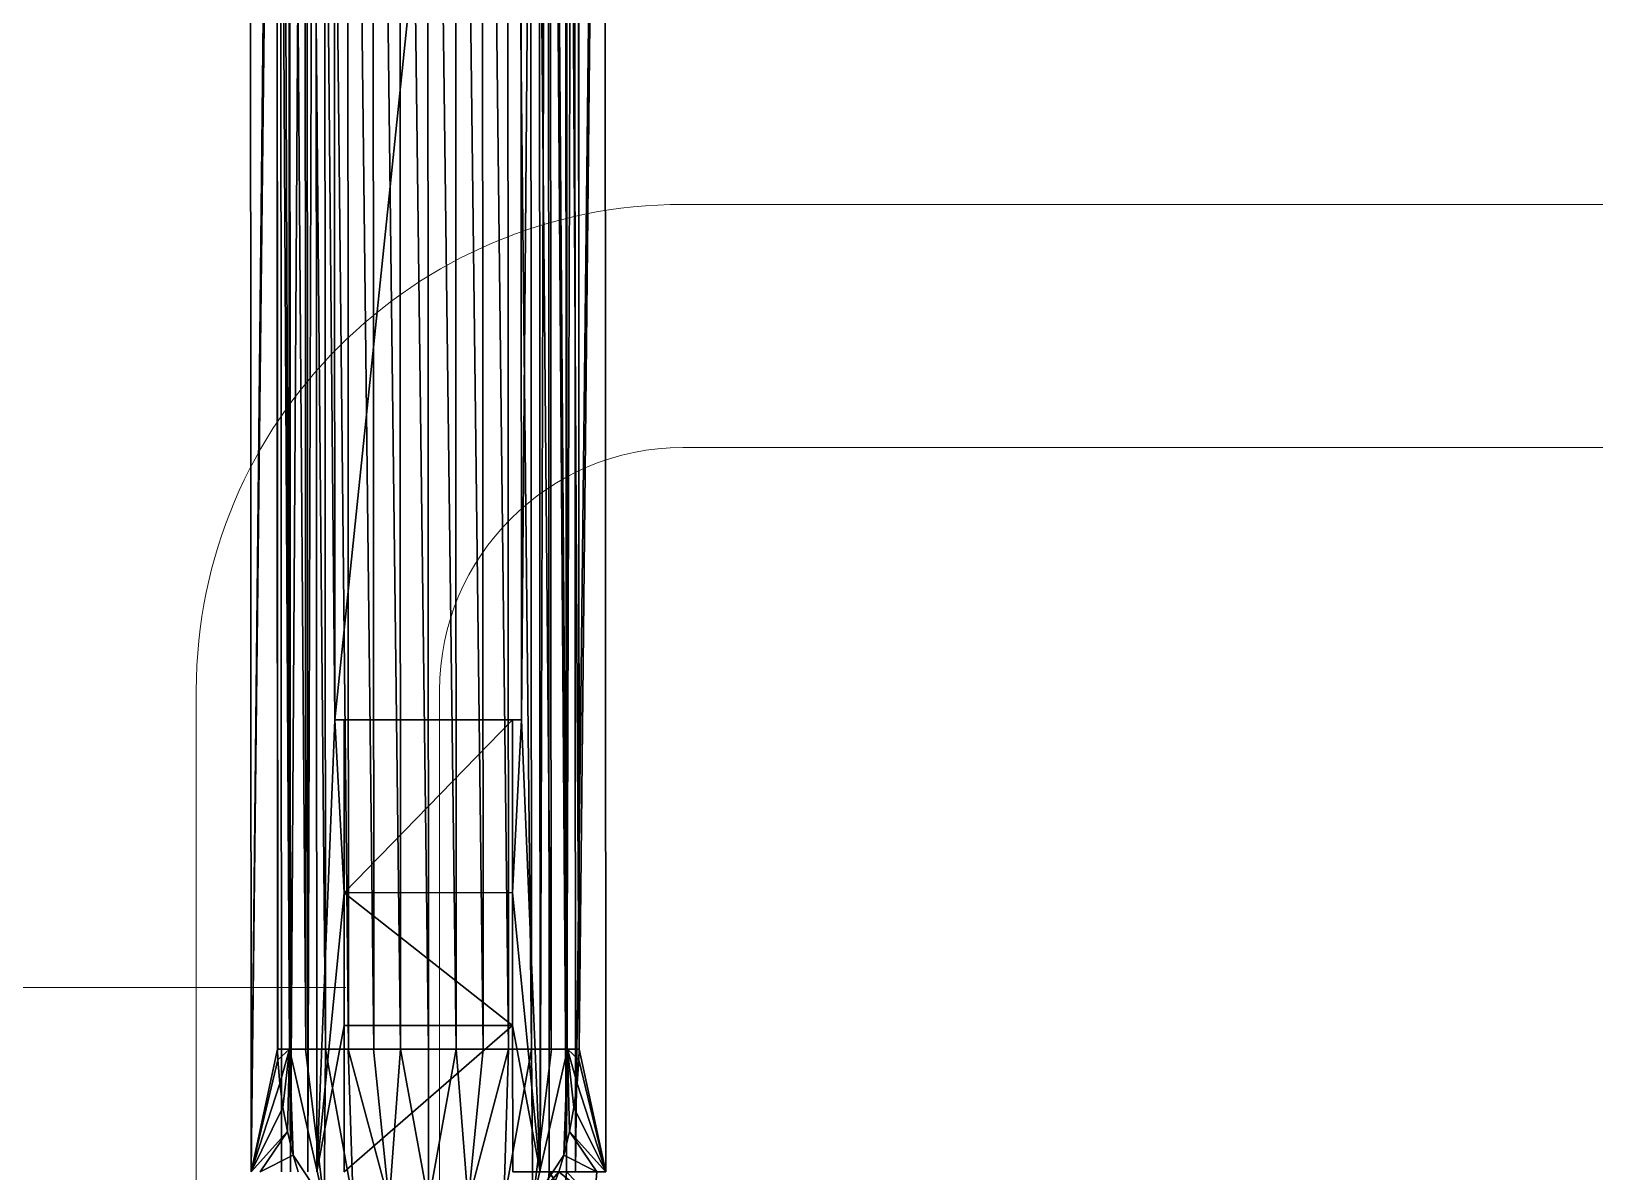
# Model space of a CAD drawing. Header units: inches. Extents: x 0 to 46333, y 12439 to 30520.
# Drawn here: x 16207.1 to 16560.7, y 16206.6 to 16464.6 of the extents above; entities that cross this region are included whole.
import ezdxf

# ---------------------------------------------------------------- set-up
doc = ezdxf.new("R2010")
doc.units = ezdxf.units.IN
doc.header["$MEASUREMENT"] = 0
doc.layers.add('DLX_FL1_LUM', color=7, linetype='Continuous', true_color=0xffd400)
doc.layers.add('v.p', color=7, linetype='Continuous')
doc.layers.add('WC', color=2, linetype='Continuous', lineweight=0)
doc.layers.add('WIRING', color=3, linetype='Continuous', lineweight=0)

# ---------------------------------------------------------------- blocks, each defined once
blk = doc.blocks.new('first floor civil')
at = {"layer": 'WC', "color": 9}
for p, q in [((599344.58, 122320.58), (599069.61, 122320.58)), ((599344.58, 122265.58), (599069.61, 122265.58)), ((598959.61, 122210.58), (598959.61, 121880.58)), ((599014.61, 122210.58), (599014.61, 121880.58))]:
    blk.add_line(p, q, dxfattribs=at)
at = {"layer": 'WC', "color": 9, "extrusion": (0, 0, -1)}
for radius in [110, 55]:
    blk.add_arc((-599069.61, 122210.58), radius, 0, 90, dxfattribs=at)

msp = doc.modelspace()

# ---------------------------------------------------------------- linework, layer by layer
at = {"layer": 'DLX_FL1_LUM'}
for points in [[(16256.56, 16785.94, 0), (16256.87, 16206.6, 0)], [(16256.87, 16206.6, 0), (16256.56, 16785.94, 0)], [(16263.42, 16785.95, 0), (16256.87, 16206.6, 0)], [(16256.87, 16206.6, 0), (16263.42, 16785.95, 0)], [(16263.73, 16206.6, 0), (16263.42, 16785.95, 0)], [(16263.42, 16785.95, 0), (16265.73, 16206.6, 0)], [(16265.73, 16206.6, 0), (16263.42, 16785.95, 0)], [(16263.42, 16785.95, 0), (16263.73, 16206.6, 0)], [(16265.42, 16785.95, 0), (16265.73, 16206.6, 0)], [(16265.73, 16206.6, 0), (16265.42, 16785.95, 0)], [(16269.39, 16785.95, 0), (16265.73, 16206.6, 0)], [(16265.73, 16206.6, 0), (16269.39, 16785.95, 0)], [(16269.7, 16206.6, 0), (16269.39, 16785.95, 0)], [(16269.39, 16785.95, 0), (16269.7, 16206.6, 0)], [(16271.4, 16785.95, 0), (16269.7, 16206.6, 0)], [(16269.7, 16206.6, 0), (16271.4, 16785.95, 0)], [(16271.4, 16785.95, 0), (16275.81, 16308.85, 0)], [(16271.4, 16785.95, 0), (16271.7, 16206.61, 0)], [(16275.81, 16308.85, 0), (16271.4, 16785.95, 0)], [(16271.7, 16206.61, 0), (16271.4, 16785.95, 0)], [(16321.92, 16785.98, 0), (16318.01, 16308.87, 0)], [(16318.01, 16308.87, 0), (16321.92, 16785.98, 0)], [(16322.23, 16206.63, 0), (16321.92, 16785.98, 0)], [(16321.92, 16785.98, 0), (16322.23, 16206.63, 0)], [(16322.23, 16206.63, 0), (16323.92, 16785.98, 0)], [(16323.92, 16785.98, 0), (16322.23, 16206.63, 0)], [(16323.92, 16785.98, 0), (16328.2, 16206.64, 0)], [(16324.23, 16206.63, 0), (16323.92, 16785.98, 0)], [(16328.2, 16206.64, 0), (16323.92, 16785.98, 0)], [(16323.92, 16785.98, 0), (16324.23, 16206.63, 0)], [(16327.89, 16785.98, 0), (16328.2, 16206.64, 0)], [(16328.2, 16206.64, 0), (16327.89, 16785.98, 0)], [(16329.89, 16785.98, 0), (16328.2, 16206.64, 0)], [(16328.2, 16206.64, 0), (16329.89, 16785.98, 0)], [(16329.89, 16785.98, 0), (16330.2, 16206.64, 0)], [(16330.2, 16206.64, 0), (16329.89, 16785.98, 0)], [(16336.75, 16785.99, 0), (16330.2, 16206.64, 0)], [(16330.2, 16206.64, 0), (16336.75, 16785.99, 0)], [(16331.06, 16234.38, 0), (16336.75, 16785.99, 0)], [(16336.75, 16785.99, 0), (16331.06, 16234.38, 0)], [(16337.06, 16206.64, 0), (16336.75, 16785.99, 0)], [(16336.75, 16785.99, 0), (16337.06, 16206.64, 0)], [(16262.56, 16758.21, 0), (16256.87, 16206.6, 0)], [(16256.87, 16206.6, 0), (16262.56, 16758.21, 0)], [(16262.87, 16234.34, 0), (16262.56, 16758.21, 0)], [(16262.56, 16758.21, 0), (16262.84, 16234.34, 0)], [(16262.84, 16234.34, 0), (16262.56, 16758.21, 0)], [(16262.56, 16758.21, 0), (16262.87, 16234.34, 0)], [(16262.59, 16758.21, 0), (16262.87, 16234.34, 0)], [(16262.87, 16234.34, 0), (16262.59, 16758.21, 0)], [(16262.59, 16758.21, 0), (16265.56, 16234.34, 0)], [(16265.56, 16234.34, 0), (16262.59, 16758.21, 0)], [(16265.56, 16234.34, 0), (16265.28, 16758.21, 0)], [(16265.28, 16758.21, 0), (16269.2, 16234.35, 0)], [(16265.28, 16758.21, 0), (16265.56, 16234.34, 0)], [(16269.2, 16234.35, 0), (16265.28, 16758.21, 0)], [(16269.2, 16234.35, 0), (16268.92, 16758.21, 0)], [(16268.92, 16758.21, 0), (16273.67, 16234.35, 0)], [(16268.92, 16758.21, 0), (16269.2, 16234.35, 0)], [(16273.67, 16234.35, 0), (16268.92, 16758.21, 0)], [(16273.67, 16234.35, 0), (16273.39, 16758.21, 0)], [(16273.39, 16758.21, 0), (16278.85, 16234.35, 0)], [(16273.39, 16758.21, 0), (16273.67, 16234.35, 0)], [(16278.85, 16234.35, 0), (16273.39, 16758.21, 0)], [(16278.85, 16234.35, 0), (16278.57, 16758.22, 0)], [(16278.57, 16758.22, 0), (16284.57, 16234.35, 0)], [(16278.57, 16758.22, 0), (16278.85, 16234.35, 0)], [(16284.57, 16234.35, 0), (16278.57, 16758.22, 0)], [(16284.57, 16234.35, 0), (16284.29, 16758.22, 0)], [(16284.29, 16758.22, 0), (16290.66, 16234.36, 0)], [(16284.29, 16758.22, 0), (16284.57, 16234.35, 0)], [(16290.66, 16234.36, 0), (16284.29, 16758.22, 0)], [(16290.66, 16234.36, 0), (16290.38, 16758.22, 0)], [(16290.38, 16758.22, 0), (16296.95, 16234.36, 0)], [(16290.38, 16758.22, 0), (16290.66, 16234.36, 0)], [(16296.95, 16234.36, 0), (16290.38, 16758.22, 0)], [(16296.95, 16234.36, 0), (16296.67, 16758.23, 0)], [(16296.67, 16758.23, 0), (16303.24, 16234.36, 0)], [(16296.67, 16758.23, 0), (16296.95, 16234.36, 0)], [(16303.24, 16234.36, 0), (16296.67, 16758.23, 0)], [(16303.24, 16234.36, 0), (16302.96, 16758.23, 0)], [(16302.96, 16758.23, 0), (16309.33, 16234.37, 0)], [(16302.96, 16758.23, 0), (16303.24, 16234.36, 0)], [(16309.33, 16234.37, 0), (16302.96, 16758.23, 0)], [(16309.33, 16234.37, 0), (16309.05, 16758.23, 0)], [(16309.05, 16758.23, 0), (16315.05, 16234.37, 0)], [(16309.05, 16758.23, 0), (16309.33, 16234.37, 0)], [(16315.05, 16234.37, 0), (16309.05, 16758.23, 0)], [(16315.05, 16234.37, 0), (16314.77, 16758.23, 0)], [(16314.77, 16758.23, 0), (16320.23, 16234.37, 0)], [(16314.77, 16758.23, 0), (16315.05, 16234.37, 0)], [(16320.23, 16234.37, 0), (16314.77, 16758.23, 0)], [(16320.23, 16234.37, 0), (16319.95, 16758.24, 0)], [(16319.95, 16758.24, 0), (16324.7, 16234.37, 0)], [(16319.95, 16758.24, 0), (16320.23, 16234.37, 0)], [(16324.7, 16234.37, 0), (16319.95, 16758.24, 0)], [(16324.7, 16234.37, 0), (16324.42, 16758.24, 0)], [(16324.42, 16758.24, 0), (16328.34, 16234.38, 0)], [(16324.42, 16758.24, 0), (16324.7, 16234.37, 0)], [(16328.34, 16234.38, 0), (16324.42, 16758.24, 0)], [(16328.34, 16234.38, 0), (16328.06, 16758.24, 0)], [(16328.06, 16758.24, 0), (16331.03, 16234.38, 0)], [(16328.06, 16758.24, 0), (16328.34, 16234.38, 0)], [(16331.03, 16234.38, 0), (16328.06, 16758.24, 0)], [(16331.03, 16234.38, 0), (16330.75, 16758.24, 0)], [(16330.75, 16758.24, 0), (16331.06, 16234.38, 0)], [(16331.06, 16234.38, 0), (16330.75, 16758.24, 0)], [(16330.75, 16758.24, 0), (16331.03, 16234.38, 0)], [(16331.06, 16234.38, 0), (16330.78, 16758.24, 0)], [(16330.78, 16758.24, 0), (16331.06, 16234.38, 0)], [(16275.59, 16713.79, 0), (16275.81, 16308.85, 0)], [(16275.81, 16308.85, 0), (16275.59, 16713.79, 0)], [(16275.81, 16308.85, 0), (16317.8, 16713.81, 0)], [(16317.8, 16713.81, 0), (16275.81, 16308.85, 0)], [(16318.01, 16308.87, 0), (16317.8, 16713.81, 0)], [(16317.8, 16713.81, 0), (16318.01, 16308.87, 0)], [(16275.81, 16308.85, 0), (16271.7, 16206.61, 0)], [(16271.7, 16206.61, 0), (16275.81, 16308.85, 0)], [(16275.81, 16308.85, 0), (16318.01, 16308.87, 0)], [(16318.01, 16308.87, 0), (16275.81, 16308.85, 0)], [(16275.81, 16308.85, 0), (16277.87, 16308.85, 0)], [(16277.89, 16269.76, 0), (16275.81, 16308.85, 0)], [(16275.81, 16308.85, 0), (16277.89, 16269.76, 0)], [(16277.87, 16308.85, 0), (16275.81, 16308.85, 0)], [(16277.87, 16308.85, 0), (16315.96, 16308.87, 0)], [(16318.01, 16308.87, 0), (16277.87, 16308.85, 0)], [(16277.87, 16308.85, 0), (16318.01, 16308.87, 0)], [(16315.96, 16308.87, 0), (16277.87, 16308.85, 0)], [(16277.89, 16269.76, 0), (16277.87, 16308.85, 0)], [(16277.87, 16308.85, 0), (16277.89, 16269.76, 0)], [(16277.89, 16269.76, 0), (16315.96, 16308.87, 0)], [(16315.96, 16308.87, 0), (16277.89, 16269.76, 0)], [(16315.96, 16308.87, 0), (16318.01, 16308.87, 0)], [(16315.98, 16269.78, 0), (16315.96, 16308.87, 0)], [(16318.01, 16308.87, 0), (16315.96, 16308.87, 0)], [(16315.96, 16308.87, 0), (16315.98, 16269.78, 0)], [(16318.01, 16308.87, 0), (16315.98, 16269.78, 0)], [(16315.98, 16269.78, 0), (16318.01, 16308.87, 0)], [(16318.01, 16308.87, 0), (16322.23, 16206.63, 0)], [(16322.23, 16206.63, 0), (16318.01, 16308.87, 0)], [(16277.89, 16269.76, 0), (16271.7, 16206.61, 0)], [(16271.7, 16206.61, 0), (16277.89, 16269.76, 0)], [(16277.89, 16269.76, 0), (16315.98, 16269.78, 0)], [(16277.89, 16269.76, 0), (16315.98, 16269.78, 0)], [(16315.98, 16269.78, 0), (16277.89, 16269.76, 0)], [(16277.89, 16269.76, 0), (16315.98, 16269.78, 0)], [(16315.98, 16269.78, 0), (16277.89, 16269.76, 0)], [(16315.98, 16269.78, 0), (16277.89, 16269.76, 0)], [(16277.9, 16239.69, 0), (16277.89, 16269.76, 0)], [(16277.9, 16239.69, 0), (16277.89, 16269.76, 0)], [(16277.89, 16269.76, 0), (16277.89, 16269.76, 0)], [(16277.89, 16269.76, 0), (16277.9, 16239.69, 0)], [(16277.9, 16239.69, 0), (16277.89, 16269.76, 0)], [(16277.89, 16269.76, 0), (16277.9, 16239.69, 0)], [(16277.89, 16269.76, 0), (16277.89, 16269.76, 0)], [(16315.99, 16239.71, 0), (16277.89, 16269.76, 0)], [(16277.89, 16269.76, 0), (16277.9, 16239.69, 0)], [(16277.89, 16269.76, 0), (16315.99, 16239.71, 0)], [(16322.23, 16206.63, 0), (16315.98, 16269.78, 0)], [(16315.98, 16269.78, 0), (16315.99, 16239.71, 0)], [(16315.98, 16269.78, 0), (16322.23, 16206.63, 0)], [(16315.98, 16269.78, 0), (16315.99, 16239.71, 0)], [(16315.99, 16239.71, 0), (16315.98, 16269.78, 0)], [(16315.98, 16269.78, 0), (16315.99, 16239.71, 0)], [(16315.99, 16239.71, 0), (16315.98, 16269.78, 0)], [(16315.98, 16269.78, 0), (16315.98, 16269.78, 0)], [(16315.98, 16269.78, 0), (16315.98, 16269.78, 0)], [(16315.99, 16239.71, 0), (16315.98, 16269.78, 0)], [(16277.9, 16239.69, 0), (16271.7, 16206.61, 0)], [(16271.7, 16206.61, 0), (16277.9, 16239.69, 0)], [(16315.99, 16239.71, 0), (16277.9, 16239.69, 0)], [(16315.99, 16239.71, 0), (16277.9, 16239.69, 0)], [(16277.9, 16239.69, 0), (16315.99, 16239.71, 0)], [(16315.99, 16239.71, 0), (16277.9, 16239.69, 0)], [(16277.9, 16239.69, 0), (16315.99, 16239.71, 0)], [(16277.9, 16239.69, 0), (16315.99, 16239.71, 0)], [(16277.92, 16206.61, 0), (16277.9, 16239.69, 0)], [(16277.9, 16239.69, 0), (16277.92, 16206.61, 0)], [(16277.9, 16239.69, 0), (16277.9, 16239.69, 0)], [(16277.9, 16239.69, 0), (16277.9, 16239.69, 0)], [(16315.99, 16239.71, 0), (16277.92, 16206.61, 0)], [(16277.92, 16206.61, 0), (16315.99, 16239.71, 0)], [(16315.99, 16239.71, 0), (16322.23, 16206.63, 0)], [(16315.99, 16239.71, 0), (16316.01, 16206.63, 0)], [(16322.23, 16206.63, 0), (16315.99, 16239.71, 0)], [(16316.01, 16206.63, 0), (16315.99, 16239.71, 0)], [(16315.99, 16239.71, 0), (16315.99, 16239.71, 0)], [(16315.99, 16239.71, 0), (16315.99, 16239.71, 0)], [(16256.87, 16206.6, 0), (16262.84, 16234.34, 0)], [(16262.84, 16234.34, 0), (16256.87, 16206.6, 0)], [(16262.84, 16234.34, 0), (16262.87, 16234.34, 0)], [(16265.52, 16234.34, 0), (16262.84, 16234.34, 0)], [(16262.84, 16234.34, 0), (16262.93, 16231.94, 0)], [(16262.87, 16234.34, 0), (16262.84, 16234.34, 0)], [(16262.93, 16231.94, 0), (16262.84, 16234.34, 0)], [(16262.84, 16234.34, 0), (16265.52, 16234.34, 0)], [(16262.87, 16234.34, 0), (16265.52, 16234.34, 0)], [(16265.52, 16234.34, 0), (16262.87, 16234.34, 0)], [(16262.87, 16234.34, 0), (16265.56, 16234.34, 0)], [(16265.56, 16234.34, 0), (16262.87, 16234.34, 0)], [(16265.52, 16234.34, 0), (16262.93, 16231.94, 0)], [(16262.93, 16231.94, 0), (16265.52, 16234.34, 0)], [(16263.34, 16226.59, 0), (16265.52, 16234.34, 0)], [(16265.52, 16234.34, 0), (16263.34, 16226.59, 0)], [(16264.06, 16221.17, 0), (16265.52, 16234.34, 0)], [(16265.52, 16234.34, 0), (16264.06, 16221.17, 0)], [(16265.07, 16215.73, 0), (16265.52, 16234.34, 0)], [(16265.52, 16234.34, 0), (16265.07, 16215.73, 0)], [(16269.16, 16234.34, 0), (16265.52, 16234.34, 0)], [(16265.52, 16234.34, 0), (16265.56, 16234.34, 0)], [(16265.56, 16234.34, 0), (16265.52, 16234.34, 0)], [(16266.38, 16210.36, 0), (16265.52, 16234.34, 0)], [(16265.52, 16234.34, 0), (16273.39, 16199.73, 0)], [(16273.39, 16199.73, 0), (16265.52, 16234.34, 0)], [(16265.52, 16234.34, 0), (16269.16, 16234.34, 0)], [(16265.52, 16234.34, 0), (16266.38, 16210.36, 0)], [(16265.56, 16234.34, 0), (16269.2, 16234.35, 0)], [(16269.2, 16234.35, 0), (16265.56, 16234.34, 0)], [(16265.56, 16234.34, 0), (16269.16, 16234.34, 0)], [(16269.16, 16234.34, 0), (16265.56, 16234.34, 0)], [(16273.64, 16234.35, 0), (16269.16, 16234.34, 0)], [(16269.16, 16234.34, 0), (16269.2, 16234.35, 0)], [(16269.2, 16234.35, 0), (16269.16, 16234.34, 0)], [(16269.16, 16234.34, 0), (16273.64, 16234.35, 0)], [(16273.39, 16199.73, 0), (16269.16, 16234.34, 0)], [(16269.16, 16234.34, 0), (16273.39, 16199.73, 0)], [(16269.2, 16234.35, 0), (16273.64, 16234.35, 0)], [(16269.2, 16234.35, 0), (16273.67, 16234.35, 0)], [(16273.64, 16234.35, 0), (16269.2, 16234.35, 0)], [(16273.67, 16234.35, 0), (16269.2, 16234.35, 0)], [(16273.64, 16234.35, 0), (16273.39, 16199.73, 0)], [(16273.39, 16199.73, 0), (16273.64, 16234.35, 0)], [(16278.82, 16234.35, 0), (16273.64, 16234.35, 0)], [(16273.64, 16234.35, 0), (16273.67, 16234.35, 0)], [(16273.67, 16234.35, 0), (16273.64, 16234.35, 0)], [(16273.64, 16234.35, 0), (16279.93, 16199.73, 0)], [(16279.93, 16199.73, 0), (16273.64, 16234.35, 0)], [(16273.64, 16234.35, 0), (16278.82, 16234.35, 0)], [(16273.67, 16234.35, 0), (16278.82, 16234.35, 0)], [(16273.67, 16234.35, 0), (16278.85, 16234.35, 0)], [(16278.82, 16234.35, 0), (16273.67, 16234.35, 0)], [(16278.85, 16234.35, 0), (16273.67, 16234.35, 0)], [(16284.55, 16234.35, 0), (16278.82, 16234.35, 0)], [(16278.82, 16234.35, 0), (16278.85, 16234.35, 0)], [(16278.85, 16234.35, 0), (16278.82, 16234.35, 0)], [(16279.93, 16199.73, 0), (16278.82, 16234.35, 0)], [(16278.82, 16234.35, 0), (16288.04, 16199.73, 0)], [(16288.04, 16199.73, 0), (16278.82, 16234.35, 0)], [(16278.82, 16234.35, 0), (16284.55, 16234.35, 0)], [(16278.82, 16234.35, 0), (16279.93, 16199.73, 0)], [(16278.85, 16234.35, 0), (16284.55, 16234.35, 0)], [(16278.85, 16234.35, 0), (16284.57, 16234.35, 0)], [(16284.55, 16234.35, 0), (16278.85, 16234.35, 0)], [(16284.57, 16234.35, 0), (16278.85, 16234.35, 0)], [(16290.65, 16234.36, 0), (16284.55, 16234.35, 0)], [(16284.55, 16234.35, 0), (16290.65, 16234.36, 0)], [(16284.55, 16234.35, 0), (16284.57, 16234.35, 0)], [(16284.57, 16234.35, 0), (16284.55, 16234.35, 0)], [(16288.04, 16199.73, 0), (16284.55, 16234.35, 0)], [(16284.55, 16234.35, 0), (16288.04, 16199.73, 0)], [(16284.57, 16234.35, 0), (16290.65, 16234.36, 0)], [(16284.57, 16234.35, 0), (16290.66, 16234.36, 0)], [(16290.65, 16234.36, 0), (16284.57, 16234.35, 0)], [(16290.66, 16234.36, 0), (16284.57, 16234.35, 0)], [(16290.65, 16234.36, 0), (16288.04, 16199.73, 0)], [(16288.04, 16199.73, 0), (16290.65, 16234.36, 0)], [(16296.95, 16234.36, 0), (16290.65, 16234.36, 0)], [(16290.65, 16234.36, 0), (16290.66, 16234.36, 0)], [(16290.66, 16234.36, 0), (16290.65, 16234.36, 0)], [(16290.65, 16234.36, 0), (16296.97, 16199.74, 0)], [(16296.97, 16199.74, 0), (16290.65, 16234.36, 0)], [(16290.65, 16234.36, 0), (16296.95, 16234.36, 0)], [(16290.66, 16234.36, 0), (16296.95, 16234.36, 0)], [(16290.66, 16234.36, 0), (16296.95, 16234.36, 0)], [(16296.95, 16234.36, 0), (16290.66, 16234.36, 0)], [(16296.95, 16234.36, 0), (16290.66, 16234.36, 0)], [(16303.25, 16234.36, 0), (16296.95, 16234.36, 0)], [(16296.95, 16234.36, 0), (16303.24, 16234.36, 0)], [(16296.95, 16234.36, 0), (16303.24, 16234.36, 0)], [(16303.24, 16234.36, 0), (16296.95, 16234.36, 0)], [(16296.95, 16234.36, 0), (16296.95, 16234.36, 0)], [(16296.95, 16234.36, 0), (16296.95, 16234.36, 0)], [(16296.97, 16199.74, 0), (16296.95, 16234.36, 0)], [(16296.95, 16234.36, 0), (16303.25, 16234.36, 0)], [(16296.95, 16234.36, 0), (16296.97, 16199.74, 0)], [(16303.24, 16234.36, 0), (16296.95, 16234.36, 0)], [(16303.25, 16234.36, 0), (16296.97, 16199.74, 0)], [(16296.97, 16199.74, 0), (16303.25, 16234.36, 0)], [(16303.24, 16234.36, 0), (16309.33, 16234.37, 0)], [(16309.33, 16234.37, 0), (16303.24, 16234.36, 0)], [(16303.24, 16234.36, 0), (16303.25, 16234.36, 0)], [(16303.25, 16234.36, 0), (16303.24, 16234.36, 0)], [(16309.35, 16234.37, 0), (16303.25, 16234.36, 0)], [(16303.25, 16234.36, 0), (16309.33, 16234.37, 0)], [(16309.33, 16234.37, 0), (16303.25, 16234.36, 0)], [(16303.25, 16234.36, 0), (16309.35, 16234.37, 0)], [(16303.25, 16234.36, 0), (16305.9, 16199.74, 0)], [(16305.9, 16199.74, 0), (16303.25, 16234.36, 0)], [(16305.9, 16199.74, 0), (16309.35, 16234.37, 0)], [(16315.08, 16234.37, 0), (16305.9, 16199.74, 0)], [(16305.9, 16199.74, 0), (16315.08, 16234.37, 0)], [(16309.35, 16234.37, 0), (16305.9, 16199.74, 0)], [(16309.33, 16234.37, 0), (16309.35, 16234.37, 0)], [(16309.33, 16234.37, 0), (16315.05, 16234.37, 0)], [(16309.35, 16234.37, 0), (16309.33, 16234.37, 0)], [(16315.05, 16234.37, 0), (16309.33, 16234.37, 0)], [(16315.08, 16234.37, 0), (16309.35, 16234.37, 0)], [(16309.35, 16234.37, 0), (16315.05, 16234.37, 0)], [(16315.05, 16234.37, 0), (16309.35, 16234.37, 0)], [(16309.35, 16234.37, 0), (16315.08, 16234.37, 0)], [(16315.08, 16234.37, 0), (16314.01, 16199.75, 0)], [(16314.01, 16199.75, 0), (16320.26, 16234.37, 0)], [(16314.01, 16199.75, 0), (16315.08, 16234.37, 0)], [(16320.26, 16234.37, 0), (16314.01, 16199.75, 0)], [(16315.05, 16234.37, 0), (16315.08, 16234.37, 0)], [(16315.05, 16234.37, 0), (16320.23, 16234.37, 0)], [(16315.08, 16234.37, 0), (16315.05, 16234.37, 0)], [(16320.23, 16234.37, 0), (16315.05, 16234.37, 0)], [(16320.26, 16234.37, 0), (16315.08, 16234.37, 0)], [(16315.08, 16234.37, 0), (16320.23, 16234.37, 0)], [(16320.23, 16234.37, 0), (16315.08, 16234.37, 0)], [(16315.08, 16234.37, 0), (16320.26, 16234.37, 0)], [(16320.23, 16234.37, 0), (16320.26, 16234.37, 0)], [(16320.23, 16234.37, 0), (16324.7, 16234.37, 0)], [(16320.26, 16234.37, 0), (16320.23, 16234.37, 0)], [(16324.7, 16234.37, 0), (16320.23, 16234.37, 0)], [(16324.74, 16234.37, 0), (16320.26, 16234.37, 0)], [(16320.26, 16234.37, 0), (16324.7, 16234.37, 0)], [(16324.7, 16234.37, 0), (16320.26, 16234.37, 0)], [(16320.26, 16234.37, 0), (16320.55, 16199.75, 0)], [(16320.55, 16199.75, 0), (16320.26, 16234.37, 0)], [(16320.26, 16234.37, 0), (16324.74, 16234.37, 0)], [(16328.38, 16234.38, 0), (16320.55, 16199.75, 0)], [(16320.55, 16199.75, 0), (16328.38, 16234.38, 0)], [(16320.55, 16199.75, 0), (16324.74, 16234.37, 0)], [(16324.74, 16234.37, 0), (16320.55, 16199.75, 0)], [(16324.7, 16234.37, 0), (16328.34, 16234.38, 0)], [(16328.34, 16234.38, 0), (16324.7, 16234.37, 0)], [(16324.7, 16234.37, 0), (16324.74, 16234.37, 0)], [(16324.74, 16234.37, 0), (16324.7, 16234.37, 0)], [(16328.38, 16234.38, 0), (16324.74, 16234.37, 0)], [(16324.74, 16234.37, 0), (16328.34, 16234.38, 0)], [(16328.34, 16234.38, 0), (16324.74, 16234.37, 0)], [(16324.74, 16234.37, 0), (16328.38, 16234.38, 0)], [(16327.54, 16210.4, 0), (16328.38, 16234.38, 0)], [(16328.38, 16234.38, 0), (16327.54, 16210.4, 0)], [(16328.34, 16234.38, 0), (16328.38, 16234.38, 0)], [(16328.34, 16234.38, 0), (16331.03, 16234.38, 0)], [(16328.38, 16234.38, 0), (16328.34, 16234.38, 0)], [(16331.03, 16234.38, 0), (16328.34, 16234.38, 0)], [(16331.06, 16234.38, 0), (16328.38, 16234.38, 0)], [(16328.38, 16234.38, 0), (16331.03, 16234.38, 0)], [(16331.03, 16234.38, 0), (16328.38, 16234.38, 0)], [(16330.97, 16231.98, 0), (16328.38, 16234.38, 0)], [(16328.38, 16234.38, 0), (16331.06, 16234.38, 0)], [(16330.56, 16226.63, 0), (16328.38, 16234.38, 0)], [(16328.38, 16234.38, 0), (16330.97, 16231.98, 0)], [(16329.86, 16221.2, 0), (16328.38, 16234.38, 0)], [(16328.38, 16234.38, 0), (16330.56, 16226.63, 0)], [(16328.85, 16215.77, 0), (16328.38, 16234.38, 0)], [(16328.38, 16234.38, 0), (16329.86, 16221.2, 0)], [(16328.38, 16234.38, 0), (16328.85, 16215.77, 0)], [(16330.97, 16231.98, 0), (16331.06, 16234.38, 0)], [(16331.06, 16234.38, 0), (16330.97, 16231.98, 0)], [(16331.03, 16234.38, 0), (16331.06, 16234.38, 0)], [(16331.06, 16234.38, 0), (16331.03, 16234.38, 0)], [(16337.06, 16206.64, 0), (16331.06, 16234.38, 0)], [(16331.06, 16234.38, 0), (16337.06, 16206.64, 0)], [(16262.93, 16231.94, 0), (16256.87, 16206.6, 0)], [(16256.87, 16206.6, 0), (16262.93, 16231.94, 0)], [(16262.93, 16231.94, 0), (16263.34, 16226.59, 0)], [(16263.34, 16226.59, 0), (16262.93, 16231.94, 0)], [(16330.56, 16226.63, 0), (16330.97, 16231.98, 0)], [(16330.97, 16231.98, 0), (16330.56, 16226.63, 0)], [(16330.97, 16231.98, 0), (16337.06, 16206.64, 0)], [(16337.06, 16206.64, 0), (16330.97, 16231.98, 0)], [(16263.34, 16226.59, 0), (16256.87, 16206.6, 0)], [(16256.87, 16206.6, 0), (16263.34, 16226.59, 0)], [(16263.34, 16226.59, 0), (16264.06, 16221.17, 0)], [(16264.06, 16221.17, 0), (16263.34, 16226.59, 0)], [(16329.86, 16221.2, 0), (16330.56, 16226.63, 0)], [(16330.56, 16226.63, 0), (16329.86, 16221.2, 0)], [(16330.56, 16226.63, 0), (16337.06, 16206.64, 0)], [(16337.06, 16206.64, 0), (16330.56, 16226.63, 0)], [(16264.06, 16221.17, 0), (16256.87, 16206.6, 0)], [(16256.87, 16206.6, 0), (16264.06, 16221.17, 0)], [(16264.06, 16221.17, 0), (16265.07, 16215.73, 0)], [(16265.07, 16215.73, 0), (16264.06, 16221.17, 0)], [(16328.85, 16215.77, 0), (16329.86, 16221.2, 0)], [(16329.86, 16221.2, 0), (16328.85, 16215.77, 0)], [(16329.86, 16221.2, 0), (16337.06, 16206.64, 0)], [(16337.06, 16206.64, 0), (16329.86, 16221.2, 0)], [(16256.87, 16206.6, 0), (16265.07, 16215.73, 0)], [(16265.07, 16215.73, 0), (16256.87, 16206.6, 0)], [(16265.07, 16215.73, 0), (16258.88, 16206.6, 0)], [(16258.88, 16206.6, 0), (16265.07, 16215.73, 0)], [(16265.07, 16215.73, 0), (16266.38, 16210.36, 0)], [(16266.38, 16210.36, 0), (16265.07, 16215.73, 0)], [(16327.54, 16210.4, 0), (16328.85, 16215.77, 0)], [(16328.85, 16215.77, 0), (16327.54, 16210.4, 0)], [(16328.85, 16215.77, 0), (16337.06, 16206.64, 0)], [(16335.05, 16206.64, 0), (16328.85, 16215.77, 0)], [(16328.85, 16215.77, 0), (16335.05, 16206.64, 0)], [(16337.06, 16206.64, 0), (16328.85, 16215.77, 0)], [(16266.38, 16210.36, 0), (16258.88, 16206.6, 0)], [(16258.88, 16206.6, 0), (16266.38, 16210.36, 0)], [(16266.38, 16210.36, 0), (16267.49, 16206.6, 0)], [(16273.39, 16199.73, 0), (16266.38, 16210.36, 0)], [(16266.38, 16210.36, 0), (16273.39, 16199.73, 0)], [(16267.49, 16206.6, 0), (16266.38, 16210.36, 0)], [(16327.54, 16210.4, 0), (16320.55, 16199.75, 0)], [(16320.55, 16199.75, 0), (16327.54, 16210.4, 0)], [(16326.44, 16206.63, 0), (16327.54, 16210.4, 0)], [(16327.54, 16210.4, 0), (16326.44, 16206.63, 0)], [(16327.54, 16210.4, 0), (16335.05, 16206.64, 0)], [(16335.05, 16206.64, 0), (16327.54, 16210.4, 0)], [(16316.01, 16206.63, 0), (16322.23, 16206.63, 0)], [(16324.23, 16206.63, 0), (16316.01, 16206.63, 0)], [(16316.01, 16206.63, 0), (16324.23, 16206.63, 0)], [(16322.23, 16206.63, 0), (16316.01, 16206.63, 0)], [(16326.44, 16206.63, 0), (16320.55, 16199.75, 0)], [(16320.55, 16199.75, 0), (16326.44, 16206.63, 0)], [(16322.08, 16195.36, 0), (16326.44, 16206.63, 0)], [(16326.44, 16206.63, 0), (16322.08, 16195.36, 0)], [(16322.23, 16206.63, 0), (16324.23, 16206.63, 0)], [(16324.23, 16206.63, 0), (16322.23, 16206.63, 0)], [(16324.23, 16206.63, 0), (16323.82, 16201.9, 0)], [(16323.82, 16201.9, 0), (16324.23, 16206.63, 0)], [(16328.2, 16206.64, 0), (16324.23, 16206.63, 0)], [(16324.23, 16206.63, 0), (16328.2, 16206.64, 0)], [(16327.73, 16201.21, 0), (16324.23, 16206.63, 0)], [(16324.23, 16206.63, 0), (16327.73, 16201.21, 0)], [(16326.44, 16206.63, 0), (16335.05, 16206.64, 0)], [(16335.05, 16206.64, 0), (16326.44, 16206.63, 0)], [(16334.48, 16200.02, 0), (16326.44, 16206.63, 0)], [(16326.44, 16206.63, 0), (16334.48, 16200.02, 0)], [(16328.2, 16206.64, 0), (16327.73, 16201.21, 0)], [(16327.73, 16201.21, 0), (16328.2, 16206.64, 0)], [(16330.2, 16206.64, 0), (16328.2, 16206.64, 0)], [(16328.2, 16206.64, 0), (16335.05, 16206.64, 0)], [(16335.05, 16206.64, 0), (16328.2, 16206.64, 0)], [(16328.2, 16206.64, 0), (16334.48, 16200.02, 0)], [(16334.48, 16200.02, 0), (16328.2, 16206.64, 0)], [(16328.2, 16206.64, 0), (16330.2, 16206.64, 0)], [(16337.06, 16206.64, 0), (16330.2, 16206.64, 0)], [(16330.2, 16206.64, 0), (16335.05, 16206.64, 0)], [(16335.05, 16206.64, 0), (16330.2, 16206.64, 0)], [(16330.2, 16206.64, 0), (16337.06, 16206.64, 0)], [(16334.48, 16200.02, 0), (16335.05, 16206.64, 0)], [(16335.05, 16206.64, 0), (16334.48, 16200.02, 0)], [(16335.05, 16206.64, 0), (16337.06, 16206.64, 0)], [(16337.06, 16206.64, 0), (16335.05, 16206.64, 0)]]:
    msp.add_polyline3d(points, dxfattribs=at)
at = {"layer": 'WIRING'}
msp.add_line((15192.55, 16248.34), (16278.27, 16248.34), dxfattribs=at)

# ---------------------------------------------------------------- block references
at = {"layer": 'v.p', "color": 1, "linetype": 'Continuous'}
msp.add_blockref('first floor civil', (-582715.15, -105895.12), dxfattribs=at)

doc.saveas('drawing.dxf')
